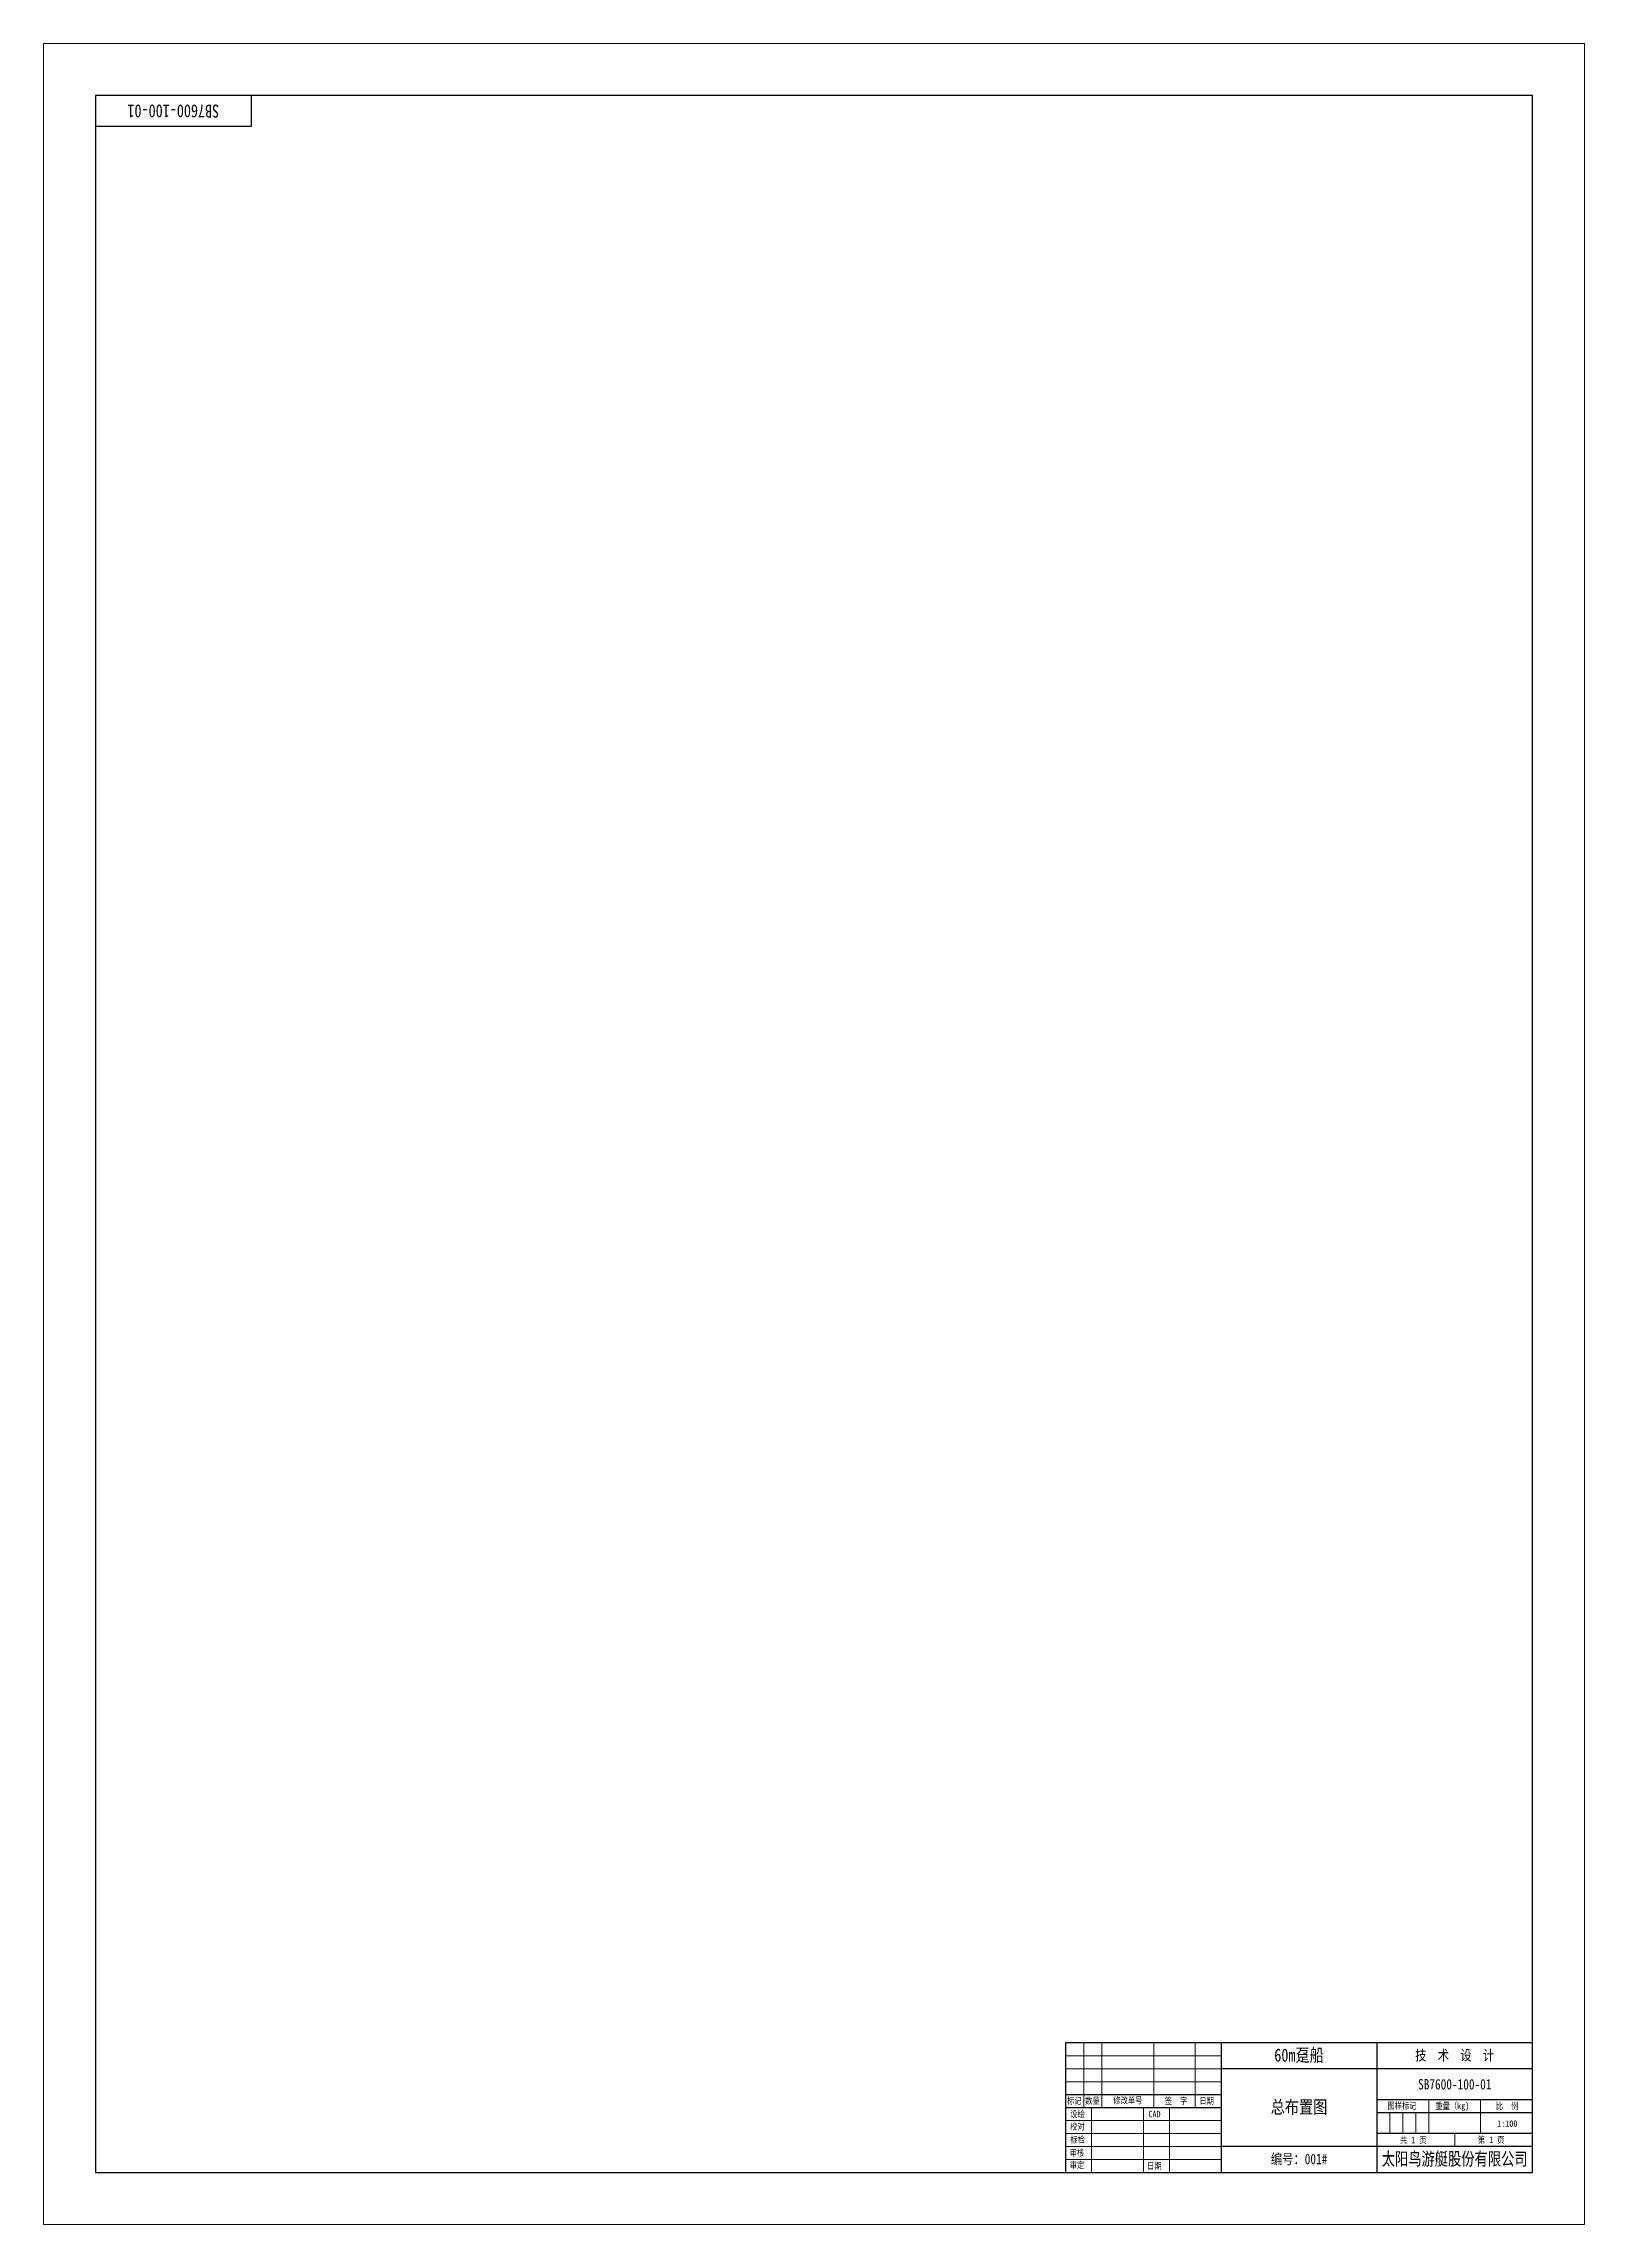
# Model space of a CAD drawing. Header units: millimetres. Extents: x -4702 to 3318, y -104 to 3616.
# Drawn here: x -2949 to -2355, y 1583 to 2424 of the extents above; entities that cross this region are included whole.
import ezdxf
from ezdxf.enums import TextEntityAlignment as Align

# ---------------------------------------------------------------- set-up
doc = ezdxf.new("R2010")
doc.units = ezdxf.units.MM
doc.layers.add('TEXT', color=1, linetype='Continuous', lineweight=9)
doc.layers.add('图框', color=7, linetype='Continuous', lineweight=9)
doc.styles.add('图框', font='STFANGSO.TTF', dxfattribs={"width": 0.8})

msp = doc.modelspace()

# ---------------------------------------------------------------- linework, layer by layer
at = {"layer": '图框', "lineweight": 30}
for p, q in [((-2869.066, 2403.541), (-2869.066, 2391.541)), ((-2869.066, 2391.541), (-2929.066, 2391.541)), ((-2555.066, 1652.541), (-2555.066, 1602.541)), ((-2375.066, 1652.541), (-2555.066, 1652.541)), ((-2495.066, 1652.541), (-2495.066, 1602.541)), ((-2435.066, 1652.541), (-2435.066, 1602.541)), ((-2375.066, 1642.541), (-2495.066, 1642.541)), ((-2495.066, 1632.541), (-2555.066, 1632.541)), ((-2495.066, 1627.541), (-2555.066, 1627.541)), ((-2375.066, 1630.541), (-2435.066, 1630.541)), ((-2375.066, 1625.541), (-2435.066, 1625.541)), ((-2375.066, 1617.541), (-2435.066, 1617.541)), ((-2375.066, 1612.541), (-2495.066, 1612.541))]:
    msp.add_line(p, q, dxfattribs=at)
at = {"layer": '图框', "color": 7, "lineweight": 15}
for p, q in [((-2548.066, 1652.541), (-2548.066, 1627.541)), ((-2541.066, 1652.541), (-2541.066, 1627.541)), ((-2521.066, 1652.541), (-2521.066, 1627.541)), ((-2505.066, 1652.541), (-2505.066, 1627.541)), ((-2495.066, 1647.541), (-2555.066, 1647.541)), ((-2495.066, 1642.541), (-2555.066, 1642.541)), ((-2495.066, 1637.541), (-2555.066, 1637.541)), ((-2545.066, 1627.541), (-2545.066, 1602.541)), ((-2525.066, 1627.541), (-2525.066, 1602.541)), ((-2515.066, 1627.541), (-2515.066, 1602.541)), ((-2430.066, 1625.541), (-2430.066, 1617.541)), ((-2425.066, 1625.541), (-2425.066, 1617.541)), ((-2420.066, 1625.541), (-2420.066, 1617.541)), ((-2415.066, 1630.541), (-2415.066, 1617.541)), ((-2395.066, 1630.541), (-2395.066, 1617.541)), ((-2495.066, 1622.541), (-2555.066, 1622.541)), ((-2495.066, 1617.541), (-2555.066, 1617.541)), ((-2405.066, 1612.541), (-2405.066, 1617.541)), ((-2495.066, 1612.541), (-2555.066, 1612.541)), ((-2495.066, 1607.541), (-2555.066, 1607.541))]:
    msp.add_line(p, q, dxfattribs=at)
at = {"layer": '图框', "color": 6, "ltscale": 5}
msp.add_lwpolyline([(-2949.066, 1582.541), (-2355.066, 1582.541), (-2355.066, 2423.541), (-2949.066, 2423.541)], close=True, dxfattribs=at)
at = {"layer": '图框', "lineweight": 30}
msp.add_lwpolyline([(-2929.066, 1602.541), (-2375.066, 1602.541), (-2375.066, 2403.541), (-2929.066, 2403.541)], close=True, dxfattribs=at)

# ---------------------------------------------------------------- texts
at = {"layer": 'TEXT', "color": 7, "lineweight": 15, "style": '图框', "width": 0.8}
for s, p in [('标记', (-2554.541, 1628.982)), ('数量', (-2547.541, 1628.982)), (' 修改单号', (-2538.233, 1629.118)), ('签  字', (-2516.84, 1628.941)), ('日期', (-2503.463, 1628.941)), ('设绘', (-2553.273, 1623.853)), ('CAD', (-2523.149, 1623.835)), ('校对', (-2553.31, 1618.99)), ('标检', (-2553.23, 1614.001)), ('审核', (-2553.527, 1608.874)), ('审定', (-2553.504, 1604.16)), ('日期', (-2523.665, 1603.848))]:
    msp.add_text(s, height=2.5, dxfattribs=at).set_placement(p)
for s, p in [('图样标记', (-2425.37, 1627.073)), ('重量（kg)', (-2405.972, 1627.002)), ('比  例', (-2384.84, 1626.921)), ('共 1 页', (-2421.043, 1613.796)), ('第 1 页', (-2391.012, 1613.886)), ('1:100', (-2384.797, 1620.168))]:
    msp.add_text(s, height=2.5, dxfattribs=at).set_placement(p, align=Align.CENTER)
at = {"layer": 'TEXT', "color": 7, "lineweight": 15, "insert": (-2899.066, 2397.541), "char_height": 5, "width": 60, "attachment_point": 5, "rotation": 180, "style": '图框'}
msp.add_mtext('SB7600-100-01', dxfattribs=at)
at = {"layer": 'TEXT', "color": 7, "lineweight": 15, "insert": (-2465.066, 1647.541), "char_height": 5, "width": 60, "attachment_point": 5, "line_spacing_factor": 0.72, "style": '图框'}
msp.add_mtext('60m趸船', dxfattribs=at)
at = {"layer": 'TEXT', "color": 7, "lineweight": 15, "attachment_point": 5, "style": '图框'}
for s, insert, char_height, width in [('技  术  设  计', (-2405.066, 1647.541), 4, 60), ('SB7600-100-01', (-2405.028, 1636.541), 4, 59.92321), ('总布置图', (-2465.066, 1627.541), 5, 60), ('编号：001#', (-2465.066, 1607.541), 4, 60), ('{\\fSTXinwei|b0|i0|c134|p2;\\W0.75;太阳鸟游艇股份有限公司}', (-2405.066, 1607.541), 5, 60)]:
    msp.add_mtext(s, dxfattribs=dict(at, insert=insert, char_height=char_height, width=width))

doc.saveas('drawing.dxf')
